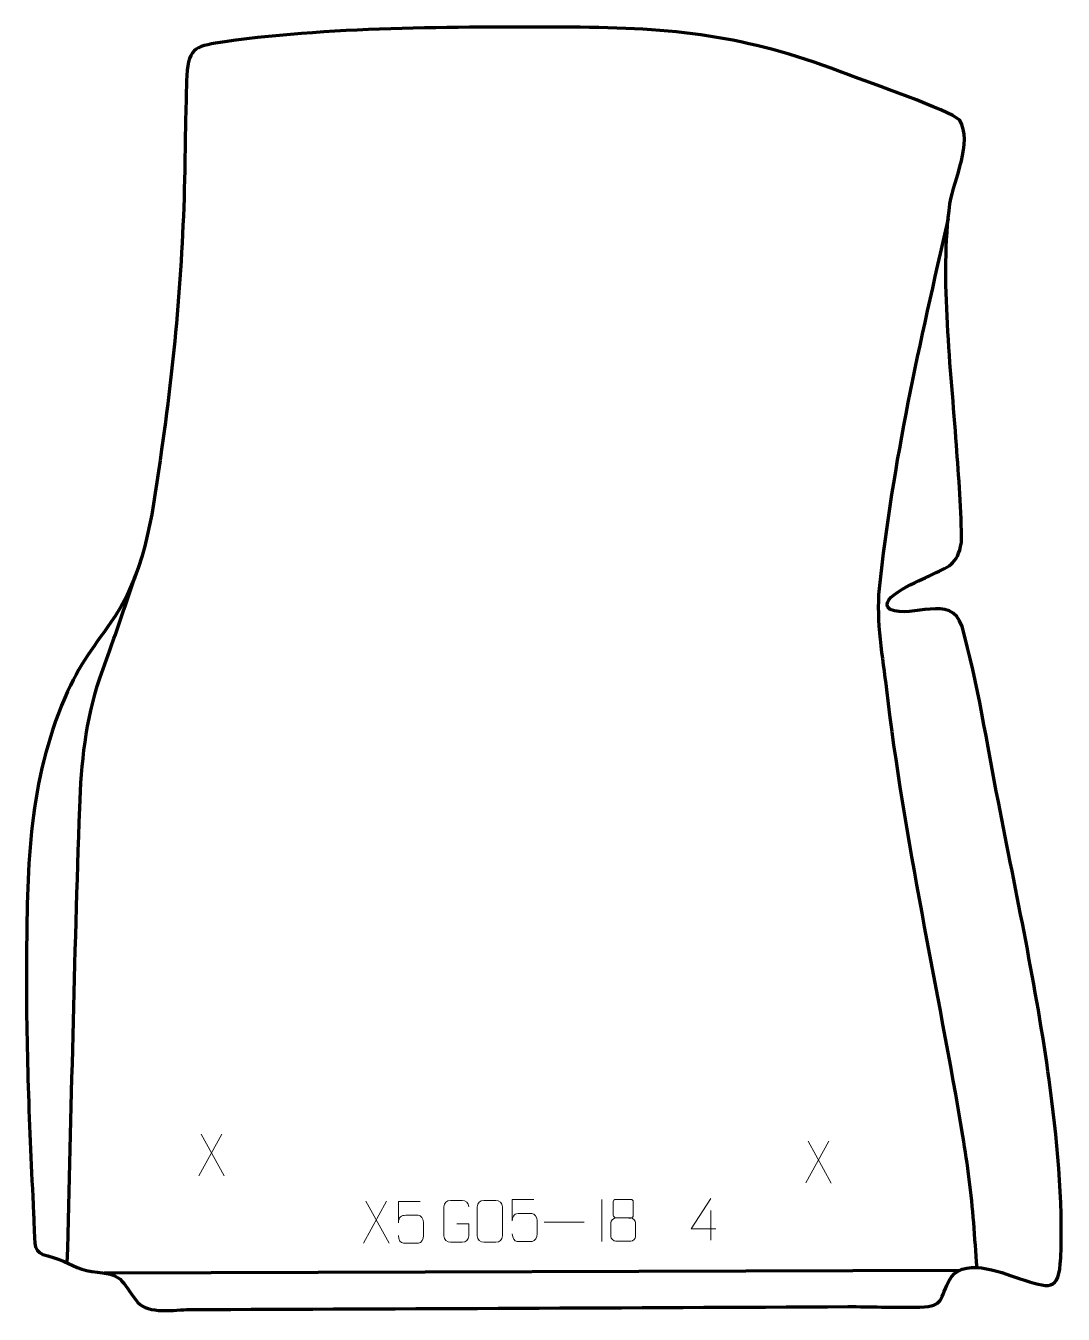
# Model space of a CAD drawing. Header units: millimetres. Extents: x 907 to 1525, y 73 to 840.
import ezdxf

# ---------------------------------------------------------------- set-up
doc = ezdxf.new("R2010")
doc.units = ezdxf.units.MM
doc.header["$MEASUREMENT"] = 0
doc.layers.add('layer 2', color=7, linetype='Continuous')
doc.layers.add('layer 3', color=7, linetype='Continuous')

msp = doc.modelspace()

# ---------------------------------------------------------------- linework, layer by layer
at = {"layer": 'layer 2', "color": 142, "lineweight": 158}
for points, knots in [([(1456.868, 725.134), (1439.7003, 650.8448), (1423.7193, 580.5842), (1415.6951, 504.5321), (1415.6951, 504.5321), (1413.6988, 485.6105), (1417.7851, 463.5035), (1420.0419, 444.5325), (1420.0419, 444.5325), (1430.3381, 356.2603), (1450.6107, 266.8664), (1465.3709, 178.7286), (1465.3709, 178.7286), (1468.2375, 161.5532), (1470.4521, 144.5456), (1471.8525, 127.1851), (1471.8525, 127.1851), (1472.5263, 118.2401), (1473.108, 109.2934), (1473.8306, 100.3511)], [0, 0, 0, 0, 0.16666667, 0.16666667, 0.16666667, 0.16666667, 0.33333333, 0.33333333, 0.33333333, 0.33333333, 0.5, 0.5, 0.5, 0.5, 0.66666667, 0.66666667, 0.66666667, 0.66666667, 1, 1, 1, 1]), ([(932.0392, 103.1491), (934.5037, 193.4431), (936.2287, 283.8413), (939.4676, 374.1027), (939.4676, 374.1027), (940.4402, 401.2066), (942.8243, 425.4368), (951.4553, 451.3569), (951.4553, 451.3569), (954.0289, 458.8343), (956.8163, 466.2386), (959.4158, 473.7109), (959.4158, 473.7109), (959.4158, 473.7109), (959.854, 474.979), (959.854, 474.979), (959.854, 474.979), (964.2308, 487.7564), (968.6273, 500.5267), (972.9852, 513.3105), (972.9852, 513.3105), (972.9852, 513.3105), (973.4688, 514.7306), (973.4688, 514.7306)], [0, 0, 0, 0, 0.14285714, 0.14285714, 0.14285714, 0.14285714, 0.28571429, 0.28571429, 0.28571429, 0.28571429, 0.42857143, 0.42857143, 0.42857143, 0.42857143, 0.57142857, 0.57142857, 0.57142857, 0.57142857, 0.71428571, 0.71428571, 0.71428571, 0.71428571, 1, 1, 1, 1])]:
    msp.add_open_spline(points, degree=3, knots=knots, dxfattribs=at)
at = {"layer": 'layer 2', "color": 250, "lineweight": 9}
for points in [[(1024.0628, 179.8477), (1024.0628, 179.8477), (1010.3222, 154.9519), (1010.3222, 154.9519)], [(1011.7768, 179.8477), (1011.7768, 179.8477), (1025.5174, 154.8942), (1025.5174, 154.8942)], [(1385.748, 175.6141), (1385.748, 175.6141), (1372.0074, 150.7183), (1372.0074, 150.7183)], [(1373.462, 175.6141), (1373.462, 175.6141), (1387.2026, 150.6606), (1387.2026, 150.6606)], [(1122.245, 139.7826), (1122.245, 139.7826), (1108.5044, 114.8868), (1108.5044, 114.8868)], [(1109.959, 139.7826), (1109.959, 139.7826), (1123.6996, 114.8291), (1123.6996, 114.8291)], [(1250.5621, 140.885), (1250.5621, 140.885), (1250.5621, 115.9109), (1250.5621, 115.9109)], [(1315.5066, 134.2403), (1315.5066, 134.2403), (1315.5066, 116.5756), (1315.5066, 116.5756)], [(1216.0775, 127.3692), (1216.0775, 127.3692), (1240.0555, 127.3692), (1240.0555, 127.3692)]]:
    msp.add_open_spline(points, degree=3, dxfattribs=at)
for points, knots in [([(1142.2234, 139.7606), (1142.2234, 139.7606), (1129.3717, 139.7606), (1129.3717, 139.7606), (1129.3717, 139.7606), (1129.372, 135.53), (1129.372, 131.2991), (1129.3717, 127.0679), (1129.3717, 127.0679), (1129.3714, 130.378), (1131.0024, 131.4498), (1133.8144, 131.5103), (1133.8144, 131.5103), (1136.254, 131.5106), (1138.6935, 131.5106), (1141.1327, 131.5103), (1141.1327, 131.5103), (1142.7825, 131.5171), (1144.2574, 129.1366), (1144.2859, 127.0679), (1144.2859, 127.0679), (1144.2856, 124.4806), (1144.2856, 121.893), (1144.2859, 119.3053), (1144.2859, 119.3053), (1144.3321, 117.3459), (1142.8327, 114.9096), (1141.2068, 114.8511), (1141.2068, 114.8511), (1139.2503, 114.8514), (1134.3553, 114.8514), (1132.3983, 114.8511), (1132.3983, 114.8511), (1130.5528, 114.8423), (1129.4457, 116.8071), (1129.4249, 119.3582)], [0, 0, 0, 0, 0.1, 0.1, 0.1, 0.1, 0.2, 0.2, 0.2, 0.2, 0.3, 0.3, 0.3, 0.3, 0.4, 0.4, 0.4, 0.4, 0.5, 0.5, 0.5, 0.5, 0.6, 0.6, 0.6, 0.6, 0.7, 0.7, 0.7, 0.7, 0.8, 0.8, 0.8, 0.8, 1, 1, 1, 1]), ([(1164.0644, 126.3785), (1164.0644, 126.3785), (1171.2325, 126.3785), (1171.2325, 126.3785), (1171.2325, 126.3785), (1171.2325, 126.3785), (1171.2325, 119.2104), (1171.2325, 119.2104), (1171.2325, 119.2104), (1171.0928, 116.887), (1169.4156, 115.4074), (1167.2678, 115.3966), (1167.2678, 115.3966), (1164.936, 115.397), (1162.604, 115.397), (1160.2725, 115.3966), (1160.2725, 115.3966), (1158.3476, 115.2912), (1156.3754, 117.1757), (1156.3866, 119.193), (1156.3866, 119.193), (1156.387, 124.9631), (1156.387, 130.7328), (1156.3866, 136.5021), (1156.3866, 136.5021), (1156.3908, 138.6402), (1158.1376, 140.3594), (1160.2899, 140.346), (1160.2899, 140.346), (1162.6156, 140.346), (1164.9417, 140.346), (1167.2678, 140.346), (1167.2678, 140.346), (1169.2145, 140.3814), (1171.2059, 138.8899), (1171.2325, 136.4522)], [0, 0, 0, 0, 0.1, 0.1, 0.1, 0.1, 0.2, 0.2, 0.2, 0.2, 0.3, 0.3, 0.3, 0.3, 0.4, 0.4, 0.4, 0.4, 0.5, 0.5, 0.5, 0.5, 0.6, 0.6, 0.6, 0.6, 0.7, 0.7, 0.7, 0.7, 0.8, 0.8, 0.8, 0.8, 1, 1, 1, 1]), ([(1180.2288, 140.3688), (1182.5949, 140.3688), (1184.9614, 140.3688), (1187.3279, 140.3688), (1187.3279, 140.3688), (1189.3084, 140.4044), (1191.3344, 138.9101), (1191.3615, 136.468), (1191.3615, 136.468), (1191.3611, 130.7106), (1191.3611, 124.9528), (1191.3615, 119.1946), (1191.3615, 119.1946), (1191.2194, 116.867), (1189.513, 115.3847), (1187.3279, 115.3739), (1187.3279, 115.3739), (1184.9555, 115.3743), (1182.5831, 115.3743), (1180.2111, 115.3739), (1180.2111, 115.3739), (1178.2526, 115.2683), (1176.2462, 117.1562), (1176.2576, 119.1772), (1176.2576, 119.1772), (1176.258, 124.9578), (1176.258, 130.7381), (1176.2576, 136.5179), (1176.2576, 136.5179), (1176.2619, 138.6599), (1178.039, 140.3824), (1180.2288, 140.3688)], [0, 0, 0, 0, 0.11111111, 0.11111111, 0.11111111, 0.11111111, 0.22222222, 0.22222222, 0.22222222, 0.22222222, 0.33333333, 0.33333333, 0.33333333, 0.33333333, 0.44444444, 0.44444444, 0.44444444, 0.44444444, 0.55555556, 0.55555556, 0.55555556, 0.55555556, 0.66666667, 0.66666667, 0.66666667, 0.66666667, 0.77777778, 0.77777778, 0.77777778, 0.77777778, 1, 1, 1, 1]), ([(1209.9562, 140.8527), (1209.9562, 140.8527), (1197.1045, 140.8527), (1197.1045, 140.8527), (1197.1045, 140.8527), (1197.1048, 136.6221), (1197.1048, 132.3912), (1197.1045, 128.16), (1197.1045, 128.16), (1197.1042, 131.4701), (1198.7352, 132.5419), (1201.5472, 132.6024), (1201.5472, 132.6024), (1203.9868, 132.6027), (1206.4263, 132.6027), (1208.8655, 132.6024), (1208.8655, 132.6024), (1210.5153, 132.6092), (1211.9902, 130.2287), (1212.0187, 128.16), (1212.0187, 128.16), (1212.0184, 125.5727), (1212.0184, 122.9851), (1212.0187, 120.3974), (1212.0187, 120.3974), (1212.0649, 118.438), (1210.5655, 116.0017), (1208.9396, 115.9432), (1208.9396, 115.9432), (1206.9831, 115.9435), (1202.0881, 115.9435), (1200.1311, 115.9432), (1200.1311, 115.9432), (1198.2856, 115.9344), (1197.1785, 117.8992), (1197.1577, 120.4503)], [0, 0, 0, 0, 0.1, 0.1, 0.1, 0.1, 0.2, 0.2, 0.2, 0.2, 0.3, 0.3, 0.3, 0.3, 0.4, 0.4, 0.4, 0.4, 0.5, 0.5, 0.5, 0.5, 0.6, 0.6, 0.6, 0.6, 0.7, 0.7, 0.7, 0.7, 0.8, 0.8, 0.8, 0.8, 1, 1, 1, 1]), ([(1257.2553, 139.4748), (1257.2553, 137.2618), (1257.2553, 133.5795), (1257.2553, 131.3662), (1257.2553, 131.3662), (1257.2703, 130.8588), (1258.0777, 129.9274), (1258.7778, 129.9286), (1258.7778, 129.9286), (1261.7477, 129.9288), (1264.7179, 129.8439), (1267.6883, 129.8436), (1267.6883, 129.8436), (1268.4854, 129.8478), (1269.2061, 130.6381), (1269.2035, 131.3588), (1269.2035, 131.3588), (1269.2032, 133.5748), (1269.2032, 137.2595), (1269.2035, 139.4748), (1269.2035, 139.4748), (1269.185, 140.1856), (1268.5736, 140.946), (1267.7397, 140.9386), (1267.7397, 140.9386), (1264.7226, 140.9383), (1261.7057, 140.9383), (1258.6891, 140.9386), (1258.6891, 140.9386), (1258.0627, 140.9462), (1257.2386, 140.2352), (1257.2553, 139.4748)], [0, 0, 0, 0, 0.11111111, 0.11111111, 0.11111111, 0.11111111, 0.22222222, 0.22222222, 0.22222222, 0.22222222, 0.33333333, 0.33333333, 0.33333333, 0.33333333, 0.44444444, 0.44444444, 0.44444444, 0.44444444, 0.55555556, 0.55555556, 0.55555556, 0.55555556, 0.66666667, 0.66666667, 0.66666667, 0.66666667, 0.77777778, 0.77777778, 0.77777778, 0.77777778, 1, 1, 1, 1]), ([(1318.4507, 123.4792), (1318.4507, 123.4792), (1303.629, 123.4792), (1303.629, 123.4792), (1303.629, 123.4792), (1303.629, 123.4792), (1315.5066, 141.5497), (1315.5066, 141.5497)], [0, 0, 0, 0, 0.33333333, 0.33333333, 0.33333333, 0.33333333, 1, 1, 1, 1]), ([(1255.7965, 126.9566), (1255.7965, 123.7858), (1255.7965, 122.0837), (1255.7965, 118.9123), (1255.7965, 118.9123), (1255.788, 117.6904), (1257.4859, 115.9977), (1258.7385, 115.9892), (1258.7385, 115.9892), (1261.7216, 115.9895), (1264.7049, 115.9895), (1267.6883, 115.9892), (1267.6883, 115.9892), (1269.0116, 116.0009), (1270.632, 117.6225), (1270.6209, 118.9217), (1270.6209, 118.9217), (1270.6206, 122.0899), (1270.6206, 123.7887), (1270.6209, 126.9566), (1270.6209, 126.9566), (1270.5512, 128.337), (1268.9734, 129.9156), (1267.668, 129.9095), (1267.668, 129.9095), (1264.6914, 129.9092), (1261.7148, 129.9092), (1258.7385, 129.9095), (1258.7385, 129.9095), (1257.659, 129.9159), (1255.8127, 128.337), (1255.7965, 126.9566)], [0, 0, 0, 0, 0.11111111, 0.11111111, 0.11111111, 0.11111111, 0.22222222, 0.22222222, 0.22222222, 0.22222222, 0.33333333, 0.33333333, 0.33333333, 0.33333333, 0.44444444, 0.44444444, 0.44444444, 0.44444444, 0.55555556, 0.55555556, 0.55555556, 0.55555556, 0.66666667, 0.66666667, 0.66666667, 0.66666667, 0.77777778, 0.77777778, 0.77777778, 0.77777778, 1, 1, 1, 1])]:
    msp.add_open_spline(points, degree=3, knots=knots, dxfattribs=at)
at = {"layer": 'layer 2', "color": 142, "lineweight": 158}
msp.add_open_spline([(1463.7035, 98.5245), (1463.7035, 98.5245), (954.0098, 97.0955), (954.0098, 97.0955)], degree=3, dxfattribs=at)
at = {"layer": 'layer 3', "color": 242, "lineweight": 158}
msp.add_open_spline([(1003.2523, 810.3563), (1003.9839, 827.745), (1009.7659, 827.8146), (1025.9513, 830.4096), (1025.9513, 830.4096), (1094.5693, 839.8843), (1168.205, 839.1359), (1237.5495, 838.9865), (1237.5495, 838.9865), (1297.8913, 838.5131), (1340.9896, 832.7644), (1397.5755, 810.6812), (1397.5755, 810.6812), (1408.9264, 806.3692), (1457.4998, 789.5914), (1463.702, 783.6865), (1463.702, 783.6865), (1471.5906, 770.2193), (1460.3997, 748.8905), (1457.9037, 733.8473), (1457.9037, 733.8473), (1451.7484, 689.6302), (1458.6846, 635.1886), (1461.7149, 590.1542), (1461.7149, 590.1542), (1462.9717, 571.6438), (1465.0332, 550.4792), (1464.6819, 532.1161), (1464.6819, 532.1161), (1462.4146, 518.503), (1457.0499, 517.9603), (1445.5975, 512.2889), (1445.5975, 512.2889), (1441.9498, 510.4825), (1413.111, 498.9426), (1422.2504, 492.255), (1422.2504, 492.255), (1435.3305, 486.4012), (1458.6016, 502.1679), (1465.0538, 482.2111), (1465.0538, 482.2111), (1474.5286, 448.7174), (1479.9309, 411.9745), (1486.6998, 377.6156), (1486.6998, 377.6156), (1497.4077, 323.1907), (1509.3366, 267.043), (1517.0191, 212.2124), (1517.0191, 212.2124), (1521.4504, 178.7442), (1525.3661, 139.8131), (1523.897, 106.1723), (1523.897, 106.1723), (1522.7689, 85.2245), (1517.1973, 88.1639), (1499.1238, 93.8103), (1499.1238, 93.8103), (1487.4274, 97.7303), (1464.6932, 107.2358), (1457.1435, 92.1861), (1457.1435, 92.1861), (1450.8387, 79.6179), (1454.6088, 77.0623), (1436.9585, 76.7304), (1436.9585, 76.7304), (1423.9383, 76.4855), (1410.3081, 77.1309), (1397.0833, 77.0715), (1397.0833, 77.0715), (1266.3431, 76.4819), (1135.5998, 75.823), (1004.8595, 75.3432), (1004.8595, 75.3432), (996.436, 75.1888), (980.1532, 72.5428), (974.1045, 79.4355), (974.1045, 79.4355), (963.1051, 93.6813), (965.996, 96.0831), (946.6148, 98.0632), (946.6148, 98.0632), (937.8255, 98.9611), (932.9416, 103.7801), (924.1136, 106.1714), (924.1136, 106.1714), (912.6855, 109.267), (912.6685, 109.5604), (912.2877, 122.3233), (912.2877, 122.3233), (912.1331, 127.5039), (911.9118, 132.6528), (911.6888, 137.8296), (911.6888, 137.8296), (909.1587, 188.3151), (907.2894, 236.7986), (907.7703, 287.4103), (907.7703, 287.4103), (908.0478, 340.2083), (909.3854, 390.1248), (930.4884, 439.6507), (930.4884, 439.6507), (939.6355, 460.8063), (948.0184, 469.9323), (960.5528, 488.1759), (960.5528, 488.1759), (979.6698, 517.9447), (983.2388, 553.2411), (988.215, 587.4565), (988.215, 587.4565), (996.5611, 646.0741), (1001.1795, 700.0569), (1002.0882, 759.2923), (1002.0882, 759.2923), (1002.3495, 776.3245), (1002.6232, 793.3318), (1003.2523, 810.3563)], degree=3, knots=[0, 0, 0, 0, 0.03333333, 0.03333333, 0.03333333, 0.03333333, 0.06666667, 0.06666667, 0.06666667, 0.06666667, 0.1, 0.1, 0.1, 0.1, 0.13333333, 0.13333333, 0.13333333, 0.13333333, 0.16666667, 0.16666667, 0.16666667, 0.16666667, 0.2, 0.2, 0.2, 0.2, 0.23333333, 0.23333333, 0.23333333, 0.23333333, 0.26666667, 0.26666667, 0.26666667, 0.26666667, 0.3, 0.3, 0.3, 0.3, 0.33333333, 0.33333333, 0.33333333, 0.33333333, 0.36666667, 0.36666667, 0.36666667, 0.36666667, 0.4, 0.4, 0.4, 0.4, 0.43333333, 0.43333333, 0.43333333, 0.43333333, 0.46666667, 0.46666667, 0.46666667, 0.46666667, 0.5, 0.5, 0.5, 0.5, 0.53333333, 0.53333333, 0.53333333, 0.53333333, 0.56666667, 0.56666667, 0.56666667, 0.56666667, 0.6, 0.6, 0.6, 0.6, 0.63333333, 0.63333333, 0.63333333, 0.63333333, 0.66666667, 0.66666667, 0.66666667, 0.66666667, 0.7, 0.7, 0.7, 0.7, 0.73333333, 0.73333333, 0.73333333, 0.73333333, 0.76666667, 0.76666667, 0.76666667, 0.76666667, 0.8, 0.8, 0.8, 0.8, 0.83333333, 0.83333333, 0.83333333, 0.83333333, 0.86666667, 0.86666667, 0.86666667, 0.86666667, 0.9, 0.9, 0.9, 0.9, 0.93333333, 0.93333333, 0.93333333, 0.93333333, 1, 1, 1, 1], dxfattribs=at)

doc.saveas('drawing.dxf')
